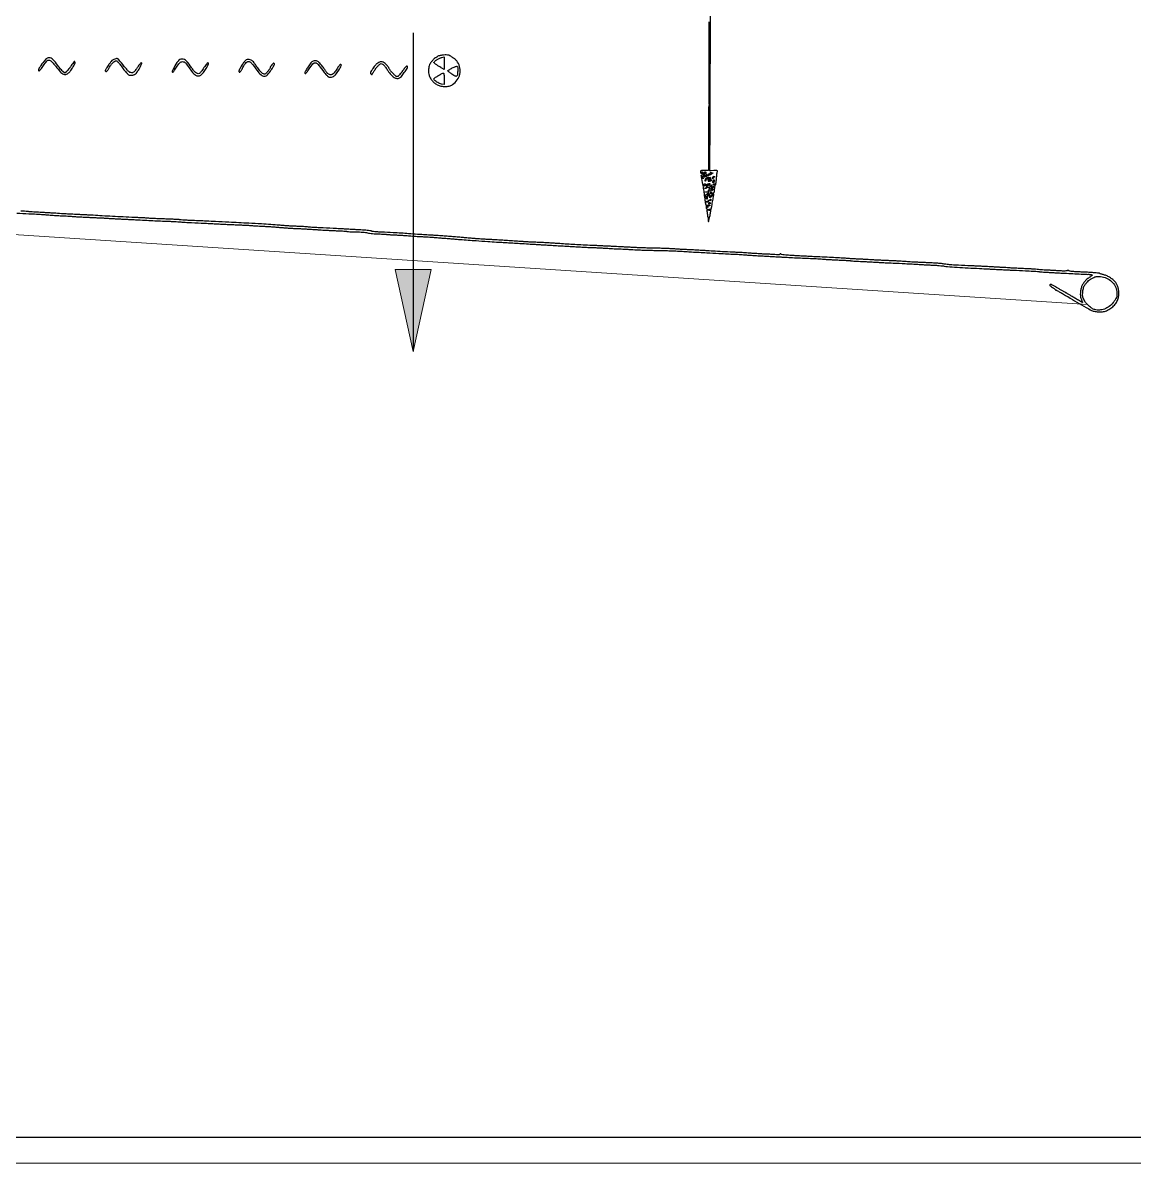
# Model space of a CAD drawing. Header units: millimetres. Extents: x 2712 to 3553, y 1367 to 1961.
# Drawn here: x 2939 to 3155.6, y 1366.5 to 1588.8 of the extents above; entities that cross this region are included whole.
import ezdxf

# ---------------------------------------------------------------- set-up
doc = ezdxf.new("R2010")
doc.units = ezdxf.units.MM

# ---------------------------------------------------------------- blocks, each defined once
blk = doc.blocks.new('Формат А1 (2)')
at = {"lineweight": 30}
blk.add_line((3771.83, -155.31), (2955.83, -155.31), dxfattribs=at)
at = {"lineweight": 20}
blk.add_line((3776.83, -160.31), (2935.83, -160.31), dxfattribs=at)

msp = doc.modelspace()

# ---------------------------------------------------------------- hatches: boundary and pattern name
at = {"lineweight": 15}
h = msp.add_hatch(color=256, dxfattribs=at)
h.set_gradient(color2=(0, 0, 0), tint=1)
h.paths.add_polyline_path([(3018.6, 1540.76), (3015.08, 1540.76), (3015.08, 1524.77)])
h.paths.add_polyline_path([(3015.08, 1524.77), (3015.08, 1540.76), (3011.57, 1540.76)])

# ---------------------------------------------------------------- linework, layer by layer
at = {"lineweight": 30}
msp.add_line((3015.08, 1586.87), (3015.08, 1524.77), dxfattribs=at)
at = {"lineweight": 15}
for p, q in [((2790.53, 1557.15), (3146.51, 1533.9)), ((3015.08, 1524.77), (3011.57, 1540.76)), ((3018.6, 1540.76), (3011.57, 1540.76)), ((3015.08, 1524.77), (3018.6, 1540.76))]:
    msp.add_line(p, q, dxfattribs=at)
for points in [[(3072.84, 1603.79, -0.000001), (3072.83, 1602.74, -0.000002), (3072.82, 1601.52, -0.000002), (3072.8, 1600.11, 0.00321)], [(3029.33, 1595.51, 0.000011), (3029.46, 1605.79, 0.000281)], [(2937.82, 1551.73, -0.000364), (2940.19, 1551.62, -0.001445), (2941.65, 1551.54, -0.002264), (2942.63, 1551.48, -0.006702), (2943.31, 1551.43, 0.005369), (2944.05, 1551.37, 0.001679), (2945.17, 1551.29, 0.001243), (2946.27, 1551.22, 0.01283), (2946.73, 1551.21, -0.013677), (2946.88, 1551.2, -0.000543), (2947.43, 1551.17, -0.000958), (2948.07, 1551.13, -0.000677), (2948.8, 1551.08, 0.002888), (2949.66, 1551.02, 0.001516), (2950.73, 1550.96, 0.001508), (2951.83, 1550.91, 0.002316), (2952.79, 1550.87, -0.001377), (2953.66, 1550.83, -0.001487), (2954.51, 1550.79, -0.001401), (2955.23, 1550.75, -0.007168), (2955.64, 1550.73, 0.005217), (2956.02, 1550.7, 0.001333), (2956.64, 1550.66, 0.001358), (2957.35, 1550.62, 0.001377), (2958.06, 1550.59, -0.000459), (2958.8, 1550.55, -0.000342), (2959.62, 1550.51, -0.000345), (2960.4, 1550.47, -0.000785), (2960.98, 1550.44, 0.00088), (2962.74, 1550.35, 0.001174), (2964.34, 1550.27, 0.001257), (2965.85, 1550.21, 0.001338), (2967.32, 1550.15, -0.002454), (2968.12, 1550.12, -0.002917), (2968.88, 1550.08, -0.00253), (2969.52, 1550.04, -0.018776), (2969.82, 1550.01, 0.01553), (2970.1, 1549.98, 0.002886), (2970.63, 1549.94, 0.003091), (2971.25, 1549.9, 0.002817), (2971.88, 1549.87, -0.000106), (2974.41, 1549.76, -0.000551), (2975.81, 1549.69, -0.000968), (2976.8, 1549.64, -0.001148), (2977.73, 1549.59, 0.00204), (2978.36, 1549.56, 0.000821), (2979.22, 1549.52, 0.000812), (2980.15, 1549.48, 0.001028), (2981, 1549.45, -0.001898), (2981.83, 1549.41, -0.001919), (2982.64, 1549.37, -0.001868), (2983.36, 1549.33, -0.007816), (2983.78, 1549.3, 0.00564), (2984.19, 1549.27, 0.001766), (2984.8, 1549.23, 0.001764), (2985.48, 1549.19, 0.00195), (2986.13, 1549.16, -0.003564), (2986.84, 1549.12, -0.002161), (2987.68, 1549.07, -0.002165), (2988.51, 1549, -0.003813), (2989.2, 1548.94, 0.004178), (2989.89, 1548.89, 0.002373), (2990.72, 1548.83, 0.002368), (2991.55, 1548.77, 0.003906), (2992.26, 1548.74, -0.001408), (2992.95, 1548.71, -0.001031), (2993.71, 1548.67, -0.001041), (2994.42, 1548.63, -0.002308), (2994.97, 1548.6, 0.000039), (2995.5, 1548.56, 0.00002), (2996.17, 1548.52, 0.00002), (2996.86, 1548.48, 0.00003), (2997.46, 1548.44, 0.002558), (2998.1, 1548.4, 0.001338), (2998.88, 1548.36, 0.001331), (2999.69, 1548.32, 0.002039), (3000.39, 1548.29, -0.003839), (3001.01, 1548.27, -0.004806), (3001.59, 1548.23, -0.0039), (3002.07, 1548.19, -0.036962), (3002.28, 1548.16, 0.041633), (3002.48, 1548.13, 0.005054), (3002.93, 1548.1, 0.005972), (3003.46, 1548.08, 0.004889), (3004.03, 1548.08, -0.011612), (3004.63, 1548.06, -0.010219), (3005.25, 1548.02, -0.010323), (3005.81, 1547.95, -0.03025), (3006.2, 1547.88, 0.029261), (3006.58, 1547.8, 0.010128), (3007.14, 1547.74, 0.010022), (3007.75, 1547.69, 0.011478), (3008.35, 1547.67, -0.003557), (3008.89, 1547.66, -0.005383), (3009.37, 1547.65, -0.002249), (3009.77, 1547.63, -0.121094), (3009.84, 1547.61, 0.116376), (3009.92, 1547.58, 0.001054), (3010.51, 1547.54, 0.003535), (3011.2, 1547.5, 0.002268), (3012, 1547.46, -0.0019), (3012.82, 1547.42, -0.002488), (3013.57, 1547.37, -0.001828), (3014.19, 1547.33, -0.023353), (3014.42, 1547.3, 0.022646), (3014.65, 1547.28, 0.002222), (3015.2, 1547.24, 0.002807), (3015.85, 1547.2, 0.002221), (3016.56, 1547.17, -0.001999), (3017.29, 1547.13, -0.002095), (3018.01, 1547.09, -0.002008), (3018.63, 1547.05, -0.009317), (3018.98, 1547.02, 0.004576), (3019.3, 1546.99, 0.001727), (3019.75, 1546.95, 0.00171), (3020.24, 1546.91, 0.002084), (3020.69, 1546.88, -0.00202), (3021.17, 1546.85, -0.001388), (3021.7, 1546.81, -0.001399), (3022.21, 1546.76, -0.00285), (3022.62, 1546.73, 0.001677), (3023, 1546.69, 0.001052), (3023.45, 1546.65, 0.001055), (3023.9, 1546.62, 0.001928), (3024.26, 1546.59, 0.000391), (3027.33, 1546.37, 0.000937), (3029.6, 1546.21, 0.001182), (3031.29, 1546.09, 0.004168), (3032.38, 1546.04, -0.001775), (3033.4, 1545.98, -0.00133), (3034.52, 1545.92, -0.00107), (3035.86, 1545.84, -0.000518), (3037.58, 1545.73, 0.000905), (3038.17, 1545.69, 0.000283), (3039.06, 1545.64, 0.000282), (3040.05, 1545.58, 0.000312), (3041, 1545.52, -0.000159), (3042.05, 1545.46, -0.000089), (3043.32, 1545.38, -0.000089), (3044.61, 1545.31, -0.000145), (3045.71, 1545.24, 0.001533), (3046.77, 1545.18, 0.001061), (3047.98, 1545.12, 0.00107), (3049.14, 1545.06, 0.0022), (3050.05, 1545.02, -0.001668), (3050.87, 1544.99, -0.001429), (3051.73, 1544.95, -0.001439), (3052.5, 1544.91, -0.004125), (3053.05, 1544.88, 0.002799), (3053.56, 1544.84, 0.001243), (3054.24, 1544.8, 0.00123), (3054.96, 1544.77, 0.001662), (3055.61, 1544.74, -0.001007), (3056.29, 1544.71, -0.000591), (3057.11, 1544.67, -0.000591), (3057.92, 1544.62, -0.001006), (3058.6, 1544.59, 0.00474), (3059.37, 1544.55, 0.001601), (3060.48, 1544.51, 0.001592), (3061.7, 1544.48, 0.001827), (3062.88, 1544.45, -0.001952), (3064.04, 1544.43, -0.001838), (3065.22, 1544.4, -0.001826), (3066.27, 1544.36, -0.006371), (3066.94, 1544.32, 0.00066), (3067.51, 1544.29, 0.000423), (3068.18, 1544.24, 0.000425), (3068.83, 1544.2, 0.000794), (3069.36, 1544.17, 0.000214), (3072.33, 1544.01, 0.000459), (3074.63, 1543.88, 0.000576), (3076.39, 1543.79, 0.001595), (3077.63, 1543.73, -0.002099), (3078.28, 1543.7, -0.002086), (3078.92, 1543.66, -0.002043), (3079.49, 1543.63, -0.008146), (3079.84, 1543.6, 0.008323), (3080.23, 1543.56, 0.001112), (3081.04, 1543.51, 0.001286), (3082.02, 1543.45, 0.001081), (3083.04, 1543.39, 0.000001), (3084.13, 1543.33, 0.000001), (3085.25, 1543.27, 0.000001), (3086.27, 1543.21, 0.000002), (3086.96, 1543.17, 0.001083), (3088.28, 1543.1, 0.000772), (3089.76, 1543.03, 0.000731), (3091.34, 1542.96, 0.00068), (3092.95, 1542.89, -0.002255), (3093.62, 1542.86, -0.002283), (3094.29, 1542.82, -0.002221), (3094.88, 1542.78, -0.009325), (3095.23, 1542.75, 0.01094), (3095.6, 1542.72, 0.001794), (3096.33, 1542.68, 0.001973), (3097.19, 1542.63, 0.00174), (3098.08, 1542.59, -0.00239), (3098.93, 1542.56, -0.003725), (3099.67, 1542.51, -0.001124), (3100.31, 1542.47, -0.121551), (3100.39, 1542.44, 0.120308), (3100.47, 1542.42, 0.001713), (3100.97, 1542.38, 0.004636), (3101.56, 1542.35, 0.003026), (3102.24, 1542.32, -0.001475), (3102.99, 1542.29, -0.001201), (3103.79, 1542.25, -0.001213), (3104.53, 1542.22, -0.003174), (3105.06, 1542.18, 0.00257), (3105.94, 1542.13, 0.001217), (3107.07, 1542.07, 0.000827), (3108.64, 1542, 0.00026), (3110.98, 1541.89, -0.001497), (3111.65, 1541.86, -0.00124), (3112.36, 1541.82, -0.001252), (3113.01, 1541.78, -0.003373), (3113.47, 1541.75, 0.004231), (3113.95, 1541.72, 0.001379), (3114.65, 1541.68, 0.001374), (3115.43, 1541.64, 0.001549), (3116.18, 1541.61, -0.005806), (3116.91, 1541.57, -0.006064), (3117.63, 1541.51, -0.005848), (3118.24, 1541.45, -0.026459), (3118.6, 1541.39, 0.036062), (3119.21, 1541.3, 0.002119), (3121.09, 1541.17, 0.003354), (3123.24, 1541.05, 0.003094), (3125.44, 1540.95, -0.002902), (3125.6, 1540.94, -0.000076), (3126.28, 1540.9, -0.000161), (3127.09, 1540.86, -0.00011), (3128.01, 1540.81, 0.000318), (3129.03, 1540.76, 0.000233), (3130.17, 1540.7, 0.000235), (3131.25, 1540.65, 0.000522), (3132.07, 1540.61, -0.00063), (3134.4, 1540.5, -0.002213), (3135.9, 1540.42, -0.000711), (3137.02, 1540.35, -0.118956), (3137.14, 1540.32, 0.113938), (3137.2, 1540.3, 0.001193), (3137.67, 1540.26, 0.003739), (3138.21, 1540.22, 0.002412), (3138.85, 1540.19, -0.000256), (3139.55, 1540.15, -0.000192), (3140.33, 1540.11, -0.000194), (3141.07, 1540.07, -0.000447), (3141.62, 1540.04, 0.001032), (3143.26, 1539.95, 0.001056), (3144.89, 1539.87, 0.000396), (3146.39, 1539.8, 0.021347), (3146.68, 1539.8, -0.027085), (3146.78, 1539.8, -0.010486), (3146.93, 1539.78, -0.010346), (3147.09, 1539.76, -0.012599), (3147.23, 1539.74, -0.068465), (3147.4, 1539.68, -0.447214), (3147.42, 1539.6, -0.093128), (3147.3, 1539.49, -0.004823), (3146.87, 1539.19, 0.033852), (3146.27, 1538.73, 0.048446), (3145.82, 1538.23, 0.052164), (3145.49, 1537.69, 0.049381), (3145.28, 1537.09, 0.026535), (3145.15, 1536.45, 0.039736), (3145.12, 1535.88, 0.044453), (3145.18, 1535.36, 0.049142), (3145.32, 1534.89, -0.002604), (3145.4, 1534.69, -0.003936), (3145.47, 1534.51, -0.001572), (3145.53, 1534.36, -0.091083), (3145.54, 1534.33, -0.574428), (3145.5, 1534.31, -0.001007), (3144.75, 1534.74, -0.005497), (3144.02, 1535.17, -0.008701), (3143.4, 1535.55, 0.005594), (3143.13, 1535.72, 0.005567), (3142.86, 1535.89, 0.005466), (3142.62, 1536.02, 0.021663), (3142.47, 1536.1, -0.021505), (3142.29, 1536.19, -0.002088), (3141.87, 1536.43, -0.002646), (3141.37, 1536.71, -0.00209), (3140.84, 1537.03, 0.005524), (3140.31, 1537.34, 0.007957), (3139.83, 1537.59, 0.004638), (3139.43, 1537.8, 0.11635), (3139.31, 1537.83, 0.201245), (3139.17, 1537.77, 0.353772), (3139.16, 1537.65, 0.093789), (3139.34, 1537.47, 0.025256), (3139.69, 1537.24, -0.014464), (3139.91, 1537.11, -0.020947), (3140.1, 1536.98, -0.017347), (3140.24, 1536.87, -0.21517), (3140.26, 1536.8, 0.132251), (3140.28, 1536.76, 0.100572), (3140.31, 1536.72, 0.087893), (3140.36, 1536.7, 0.07344), (3140.42, 1536.69, -0.124642), (3140.53, 1536.66, -0.001682), (3141.14, 1536.33, -0.004658), (3141.85, 1535.93, -0.003031), (3142.66, 1535.45, 0.000832), (3146.27, 1533.33, 0.020228), (3147.3, 1532.78, 0.067929), (3147.99, 1532.56, 0.045476), (3148.81, 1532.49, 0.01402), (3149.43, 1532.51, 0.045107), (3149.83, 1532.57, 0.049969), (3150.2, 1532.7, 0.020243), (3150.67, 1532.94, 0.048415), (3151.43, 1533.49, 0.058783), (3152.03, 1534.14, 0.062825), (3152.42, 1534.87, 0.069661), (3152.61, 1535.65, 0.037609), (3152.62, 1536.38, 0.04314), (3152.52, 1537.07, 0.046114), (3152.31, 1537.69, 0.05827), (3152.01, 1538.21, 0.053988), (3151.57, 1538.67, 0.033549), (3150.98, 1539.12, 0.033389), (3150.32, 1539.48, 0.0502), (3149.7, 1539.7, -0.009317), (3149.43, 1539.77, -0.011209), (3149.18, 1539.85, -0.009964), (3148.98, 1539.92, -0.070916), (3148.89, 1539.97, 0.134318), (3148.77, 1540.02, 0.003334), (3148.2, 1540.08, 0.006959), (3147.52, 1540.13, 0.004656), (3146.75, 1540.18, 0.000022), (3145.92, 1540.22, 0.000021), (3145.07, 1540.26, 0.000021), (3144.32, 1540.3, 0.000074), (3143.84, 1540.33, -0.01666), (3143.49, 1540.36, -0.022873), (3143.17, 1540.41, -0.020647), (3142.92, 1540.47, -0.183679), (3142.83, 1540.54, 0.050838), (3142.77, 1540.61, 0.188669), (3142.72, 1540.63, 0.210608), (3142.68, 1540.62, 0.063852), (3142.63, 1540.55, -0.212934), (3142.53, 1540.49, -0.025337), (3142.27, 1540.46, -0.023241), (3141.91, 1540.44, -0.010369), (3141.43, 1540.46, 0.00087), (3140.9, 1540.49, 0.000364), (3140.18, 1540.53, 0.00036), (3139.4, 1540.57, 0.000467), (3138.7, 1540.61, -0.002529), (3138.05, 1540.64, -0.003496), (3137.48, 1540.68, -0.002207), (3136.99, 1540.72, -0.042821), (3136.84, 1540.74, 0.046286), (3136.69, 1540.77, 0.00152), (3136.06, 1540.81, 0.002894), (3135.33, 1540.85, 0.002007), (3134.49, 1540.89, -0.000872), (3133.62, 1540.93, -0.000942), (3132.77, 1540.97, -0.000887), (3132.05, 1541.01, -0.004548), (3131.64, 1541.03, 0.002692), (3131.25, 1541.06, 0.000655), (3130.62, 1541.1, 0.000672), (3129.88, 1541.14, 0.000669), (3129.15, 1541.18, -0.000281), (3128.41, 1541.22, -0.00027), (3127.66, 1541.26, -0.000267), (3127, 1541.3, -0.000985), (3126.58, 1541.32, 0.002552), (3126.15, 1541.35, 0.000608), (3125.44, 1541.38, 0.000625), (3124.62, 1541.42, 0.000618), (3123.8, 1541.46, -0.00101), (3121.38, 1541.56, -0.005312), (3120.05, 1541.64, -0.009452), (3119.19, 1541.71, -0.026499), (3118.6, 1541.81, 0.027463), (3118.23, 1541.87, 0.004816), (3117.52, 1541.93, 0.00521), (3116.69, 1541.99, 0.004658), (3115.82, 1542.04, 0.00001), (3114.93, 1542.08, 0.000009), (3114.02, 1542.12, 0.000009), (3113.22, 1542.15, 0.000032), (3112.7, 1542.17, -0.003349), (3112.25, 1542.2, -0.001918), (3111.71, 1542.23, -0.001916), (3111.17, 1542.27, -0.003187), (3110.71, 1542.3, 0.005803), (3110.18, 1542.34, 0.001844), (3109.41, 1542.39, 0.00184), (3108.54, 1542.43, 0.002049), (3107.7, 1542.47, -0.001254), (3106.87, 1542.5, -0.001222), (3106.04, 1542.54, -0.001204), (3105.31, 1542.57, -0.004564), (3104.85, 1542.6, 0.00314), (3104.41, 1542.63, 0.001026), (3103.76, 1542.67, 0.001023), (3103.05, 1542.71, 0.001154), (3102.35, 1542.74, -0.001802), (3101.67, 1542.77, -0.001667), (3100.97, 1542.81, -0.001662), (3100.34, 1542.85, -0.005571), (3099.93, 1542.88, 0.007329), (3099.17, 1542.94, 0.001545), (3097.83, 1543.02, 0.001525), (3096.2, 1543.1, 0.001093), (3094.37, 1543.18, -0.001142), (3093.83, 1543.21, -0.000701), (3093.18, 1543.24, -0.000703), (3092.55, 1543.27, -0.001254), (3092.02, 1543.3, 0.000923), (3091.45, 1543.33, 0.000331), (3090.63, 1543.37, 0.000328), (3089.73, 1543.42, 0.000388), (3088.89, 1543.47, -0.006109), (3088.06, 1543.52, -0.012164), (3087.41, 1543.58, -0.008041), (3086.9, 1543.65, -0.209789), (3086.79, 1543.73, 0.059376), (3086.73, 1543.79, 0.204872), (3086.68, 1543.81, 0.186682), (3086.62, 1543.79, 0.048708), (3086.57, 1543.71, -0.129228), (3086.5, 1543.65, -0.059224), (3086.38, 1543.61, -0.052966), (3086.24, 1543.59, -0.049568), (3086.1, 1543.6, 0.023482), (3085.88, 1543.62, 0.00209), (3085.31, 1543.66, 0.002724), (3084.62, 1543.7, 0.002121), (3083.88, 1543.73, -0.002416), (3083.05, 1543.77, -0.001571), (3082.09, 1543.83, -0.00158), (3081.15, 1543.89, -0.003007), (3080.39, 1543.94, 0.000867), (3079.75, 1543.99, 0.001199), (3079.18, 1544.03, 0.000743), (3078.7, 1544.06, 0.01499), (3078.56, 1544.07, -0.010661), (3077.83, 1544.09, -0.000827), (3075.89, 1544.18, -0.00125), (3073.91, 1544.29, -0.002921), (3072.43, 1544.39, 0.001982), (3071.55, 1544.44, 0.001164), (3070.5, 1544.5, 0.001164), (3069.46, 1544.56, 0.001986), (3068.58, 1544.6, -0.001787), (3067.79, 1544.64, -0.001779), (3066.99, 1544.68, -0.001741), (3066.3, 1544.72, -0.006986), (3065.87, 1544.76, 0.011969), (3065.41, 1544.79, 0.001953), (3064.52, 1544.83, 0.002151), (3063.47, 1544.86, 0.001894), (3062.38, 1544.89, -0.001552), (3061.24, 1544.91, -0.001369), (3060.05, 1544.95, -0.001375), (3058.98, 1544.99, -0.004169), (3058.25, 1545.02, 0.000571), (3057.6, 1545.06, 0.000335), (3056.82, 1545.1, 0.000335), (3056.05, 1545.13, 0.000571), (3055.4, 1545.17, -0.000232), (3054.74, 1545.2, -0.000126), (3053.93, 1545.24, -0.000126), (3053.11, 1545.28, -0.0002), (3052.4, 1545.31, 0.00034), (3051.71, 1545.35, 0.000222), (3050.9, 1545.39, 0.000224), (3050.11, 1545.42, 0.000428), (3049.48, 1545.45, -0.001301), (3047.78, 1545.53, -0.001671), (3046.21, 1545.62, -0.001775), (3044.73, 1545.71, -0.001899), (3043.28, 1545.81, 0.002844), (3042.42, 1545.86, 0.001452), (3041.33, 1545.93, 0.001443), (3040.2, 1545.99, 0.002167), (3039.22, 1546.03, -0.001269), (3038.34, 1546.07, -0.001555), (3037.51, 1546.11, -0.001293), (3036.82, 1546.14, -0.011168), (3036.51, 1546.17, 0.006826), (3036.23, 1546.19, 0.001258), (3035.7, 1546.23, 0.001351), (3035.08, 1546.27, 0.00123), (3034.45, 1546.31, -0.000515), (3033.79, 1546.35, -0.000489), (3033.13, 1546.39, -0.000485), (3032.54, 1546.43, -0.001722), (3032.17, 1546.46, 0.002945), (3031.78, 1546.48, 0.000716), (3031.14, 1546.52, 0.000734), (3030.41, 1546.56, 0.000731), (3029.67, 1546.6, -0.001294), (3028.95, 1546.64, -0.001488), (3028.27, 1546.68, -0.001336), (3027.68, 1546.71, -0.008615), (3027.39, 1546.74, 0.002819), (3027.14, 1546.76, 0.00103), (3026.79, 1546.79, 0.001021), (3026.4, 1546.83, 0.001221), (3026.04, 1546.86, -0.001054), (3025.55, 1546.9, -0.000198), (3024.66, 1546.97, -0.000212), (3023.62, 1547.06, -0.000194), (3022.55, 1547.15, 0.001666), (3021.43, 1547.24, 0.001414), (3020.25, 1547.32, 0.001425), (3019.17, 1547.4, 0.004014), (3018.41, 1547.44, -0.001436), (3017.77, 1547.48, -0.001109), (3017.06, 1547.52, -0.001121), (3016.41, 1547.56, -0.002691), (3015.92, 1547.59, 0.001357), (3014.17, 1547.72, 0.002469), (3012.74, 1547.82, 0.002138), (3011.17, 1547.9, 0.000766), (3008.94, 1548.02, -0.005563), (3008.22, 1548.06, -0.008205), (3007.59, 1548.11, -0.004378), (3007.07, 1548.17, -0.138765), (3006.95, 1548.22, 0.133981), (3006.83, 1548.27, 0.005641), (3006.38, 1548.33, 0.009377), (3005.84, 1548.38, 0.006497), (3005.23, 1548.43, -0.00062), (3004.55, 1548.46, -0.000454), (3003.79, 1548.51, -0.000459), (3003.07, 1548.55, -0.001018), (3002.52, 1548.58, 0.001833), (3001.69, 1548.63, 0.001433), (3000.79, 1548.68, 0.000758), (2999.46, 1548.75, 0.000125), (2996.89, 1548.87, -0.002191), (2996.27, 1548.9, -0.00203), (2995.63, 1548.94, -0.002024), (2995.06, 1548.98, -0.006808), (2994.69, 1549.01, 0.008148), (2994.3, 1549.05, 0.002087), (2993.68, 1549.09, 0.002125), (2992.97, 1549.12, 0.002156), (2992.26, 1549.16, -0.003404), (2991.49, 1549.19, -0.002127), (2990.59, 1549.25, -0.002134), (2989.71, 1549.31, -0.003882), (2988.99, 1549.37, 0.004186), (2987.33, 1549.5, 0.003052), (2985.49, 1549.62, 0.002005), (2983.02, 1549.75, 0.000561), (2979.15, 1549.95, 0.000095), (2976.56, 1550.07, 0.000295), (2974.81, 1550.16, 0.000377), (2973.3, 1550.23, 0.000261), (2971.6, 1550.3, -0.002337), (2970.83, 1550.34, -0.003645), (2970.17, 1550.38, -0.001085), (2969.6, 1550.42, -0.120758), (2969.52, 1550.45, 0.125821), (2969.45, 1550.47, 0.000703), (2968.71, 1550.51, 0.00296), (2967.87, 1550.54, 0.00187), (2966.88, 1550.58, -0.001558), (2965.85, 1550.61, -0.001733), (2964.85, 1550.65, -0.0016), (2964, 1550.69, -0.009089), (2963.55, 1550.73, 0.006419), (2963.12, 1550.76, 0.001532), (2962.41, 1550.8, 0.001575), (2961.59, 1550.84, 0.001557), (2960.77, 1550.88, -0.001194), (2958.58, 1550.98, -0.001277), (2956.45, 1551.08, -0.001353), (2954.46, 1551.19, -0.002006), (2952.72, 1551.3, 0.00252), (2952.19, 1551.33, 0.000987), (2951.46, 1551.37, 0.000977), (2950.67, 1551.41, 0.001217), (2949.94, 1551.44, -0.001387), (2948.76, 1551.5, -0.001929), (2947.7, 1551.55, -0.001685), (2946.54, 1551.62, -0.000761), (2945.02, 1551.72, 0.001683), (2944.5, 1551.75, 0.000716), (2943.8, 1551.79, 0.000708), (2943.06, 1551.83, 0.000929), (2942.38, 1551.87, -0.002202), (2941.74, 1551.9, -0.002297), (2941.11, 1551.94, -0.002206), (2940.56, 1551.98, -0.010102), (2940.25, 1552.01, 0.012424), (2939.92, 1552.04, 0.002202), (2939.3, 1552.08, 0.002382), (2938.57, 1552.12, 0.002143)], [(2982.82, 1596.15, -0.000029), (2988.53, 1596.06, -0.185744)], [(3072.72, 1589.03, -0.000203), (3072.72, 1586.04, -0.000159), (3072.71, 1582.8, -0.000161), (3072.7, 1579.79, -0.000398), (3072.69, 1577.58, 0.002177), (3072.69, 1575.84, 0.003435), (3072.7, 1574.35, 0.000889), (3072.73, 1573.05, 0.133983), (3072.77, 1572.91, -0.057035), (3072.8, 1572.85, -0.122855), (3072.8, 1572.79, -0.190522), (3072.78, 1572.76, -0.165086), (3072.74, 1572.74, 0.408235), (3072.68, 1572.69, 0.000569), (3072.65, 1571, 0.003509), (3072.63, 1568.99, 0.001678), (3072.62, 1566.4), (3072.64, 1560.06), (3071.92, 1560.06, 0.011639), (3071.38, 1560.05, 0.112087), (3071.16, 1559.99, 0.259136), (3071.08, 1559.86, 0.079996), (3071.11, 1559.63, 0.091025), (3071.16, 1559.5, 0.111741), (3071.26, 1559.41, 0.088048), (3071.4, 1559.36, 0.038898), (3071.6, 1559.35, 0.023616), (3071.81, 1559.36, 0.115865), (3071.92, 1559.39, 0.231071), (3071.96, 1559.46, 0.118808), (3071.95, 1559.56, -0.055937), (3071.93, 1559.64, -0.100118), (3071.93, 1559.71, -0.147206), (3071.96, 1559.76, -0.184534), (3072, 1559.78, -0.189544), (3072.06, 1559.76, -0.088707), (3072.1, 1559.7, -0.068523), (3072.13, 1559.61, -0.048523), (3072.14, 1559.5, 0.023853), (3072.15, 1559.38, 0.014222), (3072.17, 1559.23, 0.014222), (3072.19, 1559.09, 0.023817), (3072.22, 1558.97, -0.001881), (3072.28, 1558.8, -0.458615), (3072.27, 1558.78, -0.293301), (3072.25, 1558.79, -0.001472), (3072.15, 1558.96, 0.064712), (3072.07, 1559.05, 0.050921), (3071.96, 1559.13, 0.052258), (3071.84, 1559.19, 0.082321), (3071.73, 1559.21, 0.084778), (3071.6, 1559.18, 0.192044), (3071.53, 1559.12, 0.126214), (3071.51, 1559.01, 0.029172), (3071.53, 1558.81), (3071.58, 1558.42), (3071.37, 1558.85, 0.024355), (3071.24, 1559.09, 0.783841), (3071.2, 1559.07, 0.023511), (3071.23, 1558.82, 0.000349), (3071.49, 1557.35, -0.002253), (3071.58, 1556.84, -0.001881), (3071.67, 1556.29, -0.001898), (3071.74, 1555.79, -0.005179), (3071.79, 1555.43, 0.000768), (3071.83, 1555.12, 0.000576), (3071.88, 1554.78, 0.000582), (3071.92, 1554.46, 0.001334), (3071.96, 1554.22, -0.00293), (3071.99, 1554.01, -0.003098), (3072.01, 1553.81, -0.002958), (3072.03, 1553.64, -0.014085), (3072.04, 1553.54, 0.048966), (3072.05, 1553.47, 0.066779), (3072.07, 1553.42, 0.084513), (3072.1, 1553.38, 0.182252), (3072.14, 1553.36, -0.331937), (3072.17, 1553.34, -0.036391), (3072.19, 1553.24, -0.033085), (3072.2, 1553.1, -0.020041), (3072.2, 1552.94, 0.030851), (3072.2, 1552.75, 0.081218), (3072.23, 1552.61, 0.132873), (3072.29, 1552.54, 0.16754), (3072.37, 1552.51, -0.074015), (3072.45, 1552.5, -0.088217), (3072.51, 1552.46, -0.100621), (3072.55, 1552.41, -0.131293), (3072.57, 1552.36, -0.133224), (3072.56, 1552.31, -0.190361), (3072.52, 1552.28, -0.14289), (3072.47, 1552.28, -0.068717), (3072.4, 1552.31, 0.119244), (3072.34, 1552.33, 0.352256), (3072.3, 1552.3, 0.12037), (3072.3, 1552.22, 0.019295), (3072.33, 1552.07, -0.022084), (3072.37, 1551.91, -0.011928), (3072.4, 1551.71, -0.01186), (3072.42, 1551.5, -0.01828), (3072.43, 1551.32, 0.026891), (3072.43, 1551.17, 0.055416), (3072.46, 1551.06, 0.102249), (3072.5, 1551, 0.360207), (3072.54, 1550.99, -0.464511), (3072.58, 1550.98, -0.066705), (3072.6, 1550.89, -0.038793), (3072.61, 1550.73, -0.018668), (3072.59, 1550.54, 0.0147), (3072.58, 1550.34, 0.032684), (3072.58, 1550.19, 0.06333), (3072.6, 1550.11, 0.545005), (3072.63, 1550.1, 0.143214), (3072.73, 1550.27, 0.00878), (3072.86, 1550.84, 0.007648), (3073.04, 1551.75, 0.001396), (3073.34, 1553.43, -0.000426), (3073.43, 1553.95, -0.000475), (3073.52, 1554.45, -0.000438), (3073.6, 1554.88, -0.002505), (3073.64, 1555.11, 0.02807), (3073.66, 1555.29, 0.099556), (3073.65, 1555.41, 0.176585), (3073.6, 1555.48, 0.138869), (3073.51, 1555.5, -0.03248), (3073.42, 1555.51, -0.017127), (3073.3, 1555.53, -0.016971), (3073.18, 1555.55, -0.025044), (3073.08, 1555.59, 0.076984), (3072.98, 1555.61, 0.207384), (3072.91, 1555.58, 0.16083), (3072.87, 1555.51, 0.043546), (3072.85, 1555.37, 0.065399), (3072.87, 1555.26, 0.089602), (3072.92, 1555.16, 0.106556), (3072.98, 1555.1, 0.132643), (3073.07, 1555.07, 0.076226), (3073.15, 1555.09, 0.089419), (3073.22, 1555.12, 0.100747), (3073.27, 1555.18, 0.127718), (3073.28, 1555.24, -0.059575), (3073.29, 1555.3, -0.178606), (3073.31, 1555.33, -0.250575), (3073.34, 1555.33, -0.107695), (3073.38, 1555.31, -0.266674), (3073.39, 1555.25, -0.062375), (3073.36, 1555.16, -0.048159), (3073.28, 1555.04, -0.030526), (3073.16, 1554.92, -0.010891), (3072.99, 1554.77, -0.128522), (3072.91, 1554.73, -0.390751), (3072.87, 1554.76, -0.069095), (3072.85, 1554.86, 0.046082), (3072.85, 1554.94, 0.100306), (3072.82, 1555, 0.178235), (3072.79, 1555.03, 0.211731), (3072.75, 1555.02, -0.499442), (3072.71, 1555.04, -0.028812), (3072.67, 1555.2, -0.025535), (3072.65, 1555.42, -0.01352), (3072.64, 1555.7, -0.007454), (3072.65, 1556.1, -0.073677), (3072.68, 1556.27, -0.367348), (3072.74, 1556.31, -0.157297), (3072.83, 1556.26, -0.068383), (3072.89, 1556.18, -0.07043), (3072.93, 1556.08, -0.077427), (3072.94, 1555.98, -0.11943), (3072.91, 1555.9, 0.059583), (3072.88, 1555.84, 0.365769), (3072.89, 1555.8, 0.190372), (3072.94, 1555.8, 0.024413), (3073.05, 1555.83, -0.030019), (3073.15, 1555.86, -0.134966), (3073.21, 1555.86, -0.342795), (3073.22, 1555.83, -0.128996), (3073.21, 1555.78, 0.237305), (3073.21, 1555.73, 0.167939), (3073.25, 1555.68, 0.09041), (3073.33, 1555.65, 0.041658), (3073.45, 1555.64, 0.079123), (3073.63, 1555.67, 0.18861), (3073.73, 1555.76, 0.097919), (3073.79, 1555.93, 0.013505), (3073.82, 1556.31, -0.011702), (3073.85, 1556.58, -0.014045), (3073.88, 1556.83, -0.012775), (3073.92, 1557.03, -0.085367), (3073.96, 1557.13, 0.063619), (3074.04, 1557.3, 0.034843), (3074.1, 1557.53, 0.017966), (3074.14, 1557.88, 0.003071), (3074.2, 1558.56, -0.006649), (3074.24, 1558.91, -0.006866), (3074.28, 1559.26, -0.006664), (3074.32, 1559.56, -0.029032), (3074.36, 1559.73, 0.072943), (3074.39, 1559.91, 0.295634), (3074.33, 1560, 0.102674), (3074.16, 1560.03, 0.006974), (3073.69, 1560.02), (3072.93, 1560), (3072.95, 1569.9, -0.000493), (3072.97, 1574.72, -0.000207), (3073, 1581.2, -0.000205), (3073.04, 1588.13, -0.000267), (3073.08, 1594.48, 0.000119)]]:
    msp.add_lwpolyline(points, format="xyb")
for points in [[(2942.2, 1579.48, 0.132447), (2942.29, 1579.54, 0.008425), (2942.51, 1579.79, 0.011891), (2942.76, 1580.11, 0.008539), (2943.02, 1580.48, -0.002712), (2943.59, 1581.28, -0.059426), (2943.78, 1581.49, -0.179855), (2943.95, 1581.56, -0.062509), (2944.22, 1581.52, -0.111785), (2944.42, 1581.42, -0.023784), (2944.72, 1581.16, -0.021338), (2945.06, 1580.78, -0.012123), (2945.44, 1580.3, 0.018851), (2946.29, 1579.27, 0.093837), (2946.89, 1578.81, 0.186585), (2947.39, 1578.76, 0.124124), (2947.91, 1579.05, 0.048832), (2948.34, 1579.55, 0.022552), (2948.8, 1580.27, 0.013753), (2949.19, 1580.99, 0.324326), (2949.15, 1581.21, 0.03531), (2949.1, 1581.26, 0.059623), (2949.04, 1581.29, 0.087028), (2949, 1581.3, 0.267463), (2948.97, 1581.29, -0.003114), (2948.44, 1580.49, -0.008792), (2948.06, 1579.95, -0.012177), (2947.77, 1579.57, -0.034037), (2947.54, 1579.32), (2947.2, 1579.01), (2946.82, 1579.31, -0.039332), (2946.64, 1579.48, -0.010501), (2946.36, 1579.79, -0.010578), (2946.07, 1580.15, -0.010734), (2945.79, 1580.52, 0.033476), (2944.83, 1581.7, 0.207784), (2944.12, 1582, 0.211593), (2943.43, 1581.69, 0.03476), (2942.51, 1580.51, 0.017256), (2942.2, 1580.03, 0.0585), (2942.05, 1579.68, 0.208259), (2942.07, 1579.52, 0.35484)], [(2955.09, 1579.39, 0.181629), (2955.23, 1579.33, 0.203217), (2955.37, 1579.38, 0.069847), (2955.54, 1579.58, 0.009991), (2955.82, 1580.05, -0.024991), (2956.2, 1580.65, -0.044961), (2956.58, 1581.09, -0.058374), (2956.93, 1581.36, -0.184937), (2957.22, 1581.42, -0.134618), (2957.35, 1581.35, -0.020682), (2957.56, 1581.15, -0.021839), (2957.79, 1580.89, -0.017406), (2958.01, 1580.58, 0.009097), (2958.26, 1580.24, 0.005866), (2958.56, 1579.85, 0.005896), (2958.86, 1579.47, 0.01105), (2959.12, 1579.17, 0.013407), (2959.48, 1578.8, 0.087589), (2959.69, 1578.65, 0.113349), (2959.92, 1578.6, 0.029089), (2960.29, 1578.63, 0.031524), (2960.55, 1578.68, 0.037262), (2960.78, 1578.76, 0.041429), (2960.97, 1578.86, 0.098739), (2961.08, 1578.97, -0.004271), (2961.16, 1579.08, -0.003559), (2961.24, 1579.19, -0.003593), (2961.32, 1579.3, -0.009754), (2961.37, 1579.37, 0.042568), (2961.66, 1579.79, 0.02247), (2961.94, 1580.34, 0.013889), (2962.17, 1580.89, 0.297772), (2962.14, 1581.05, 0.394119), (2962.05, 1581.05, 0.030526), (2961.86, 1580.86, 0.026249), (2961.61, 1580.56, 0.011174), (2961.32, 1580.13, -0.008515), (2960.92, 1579.55, -0.049215), (2960.67, 1579.27, -0.095933), (2960.46, 1579.13, -0.093955), (2960.21, 1579.09, -0.129274), (2959.88, 1579.17, -0.067555), (2959.55, 1579.42, -0.024648), (2959.06, 1579.97, -0.002288), (2957.91, 1581.38, 0.013976), (2957.62, 1581.72, 0.119536), (2957.45, 1581.83, 0.141723), (2957.27, 1581.85, 0.022334), (2956.91, 1581.76, 0.05079), (2956.6, 1581.63, 0.062909), (2956.34, 1581.45, 0.045864), (2956.09, 1581.16, 0.014489), (2955.76, 1580.69, 0.001977), (2955.27, 1579.95, 0.025671), (2955.11, 1579.66, 0.086017), (2955.06, 1579.5, 0.232657)], [(2968.22, 1579.16, 0.233475), (2968.28, 1579.19, 0.006042), (2968.47, 1579.45, 0.011574), (2968.7, 1579.77, 0.007498), (2968.94, 1580.15, -0.041205), (2969.59, 1581.03, -0.22533), (2970.12, 1581.26, -0.206413), (2970.67, 1581.01, -0.034596), (2971.39, 1580.07, 0.028041), (2972.07, 1579.15, 0.078418), (2972.68, 1578.62, 0.135199), (2973.21, 1578.46, 0.179933), (2973.68, 1578.62, 0.058475), (2974.2, 1579.16, 0.027108), (2974.73, 1579.95, 0.019041), (2975.17, 1580.75, 0.322824), (2975.13, 1581.03, 0.401772), (2975.04, 1581.03, 0.026457), (2974.84, 1580.83, 0.024726), (2974.59, 1580.52, 0.011196), (2974.3, 1580.09, -0.012243), (2974.01, 1579.67, -0.016102), (2973.72, 1579.3, -0.013581), (2973.47, 1579.02, -0.129492), (2973.34, 1578.93, -0.169238), (2973.02, 1578.94, -0.078619), (2972.67, 1579.14, -0.055279), (2972.27, 1579.54, -0.026454), (2971.86, 1580.12, 0.045271), (2970.88, 1581.38, 0.206291), (2970.04, 1581.74, 0.226718), (2969.26, 1581.38, 0.054295), (2968.46, 1580.14, 0.010598), (2968.23, 1579.67, 0.04709), (2968.13, 1579.38, 0.126409), (2968.13, 1579.22, 0.338686)], [(2981.25, 1579.19, 0.13307), (2981.34, 1579.25, 0.023086), (2981.46, 1579.4, 0.023673), (2981.59, 1579.6, 0.019248), (2981.72, 1579.82, -0.020152), (2982.07, 1580.46, -0.041391), (2982.4, 1580.92, -0.055451), (2982.71, 1581.2, -0.16152), (2982.98, 1581.3, -0.13705), (2983.24, 1581.22, -0.065469), (2983.51, 1581.01, -0.02814), (2983.88, 1580.57, -0.003721), (2984.62, 1579.58, 0.041211), (2985.43, 1578.66, 0.200978), (2986.06, 1578.42, 0.202265), (2986.67, 1578.7, 0.041773), (2987.42, 1579.65, 0.004733), (2987.85, 1580.32, 0.046122), (2988.01, 1580.63, 0.149953), (2988.02, 1580.8, 0.202632), (2987.93, 1580.93, 0.344426), (2987.8, 1580.92, 0.019923), (2987.52, 1580.62, 0.024103), (2987.27, 1580.3, 0.156636), (2987.2, 1580.1, -0.155486), (2987.13, 1579.88, -0.015356), (2986.79, 1579.42, -0.017128), (2986.41, 1578.99, -0.117402), (2986.18, 1578.84, -0.216633), (2985.89, 1578.86, -0.066071), (2985.53, 1579.12, -0.040392), (2985.08, 1579.63, -0.012981), (2984.49, 1580.44, 0.010796), (2984.06, 1581.05, 0.051125), (2983.77, 1581.37, 0.079876), (2983.49, 1581.55, 0.052677), (2983.12, 1581.66, 0.113555), (2982.74, 1581.65, 0.110255), (2982.39, 1581.47, 0.066718), (2982.03, 1581.08, 0.018436), (2981.58, 1580.38, 0.013413), (2981.25, 1579.8, 0.053794), (2981.11, 1579.42, 0.196459), (2981.13, 1579.24, 0.358727)], [(2994.04, 1578.95, 0.349814), (2994.13, 1578.96, 0.016745), (2994.33, 1579.18, 0.021298), (2994.57, 1579.48, 0.013), (2994.83, 1579.86, -0.025004), (2995.55, 1580.85, -0.260332), (2996, 1581.04, -0.191567), (2996.48, 1580.77, -0.013537), (2997.45, 1579.54, 0.01593), (2998.08, 1578.74, 0.073147), (2998.52, 1578.35, 0.130489), (2998.91, 1578.22, 0.105858), (2999.36, 1578.29, 0.127826), (2999.93, 1578.7, 0.033378), (3000.6, 1579.61, 0.037671), (3001.06, 1580.48, 0.541653), (3000.9, 1580.73, 0.223343), (3000.83, 1580.69, 0.007716), (3000.64, 1580.45, 0.013105), (3000.42, 1580.15, 0.008627), (3000.18, 1579.79, -0.021737), (2999.67, 1579.08, -0.093004), (2999.29, 1578.74, -0.171221), (2998.93, 1578.67, -0.124926), (2998.56, 1578.82, -0.039776), (2998.4, 1578.96, -0.019361), (2998.22, 1579.16, -0.019069), (2998.04, 1579.38, -0.02609), (2997.91, 1579.59, 0.021884), (2997.76, 1579.84, 0.00903), (2997.53, 1580.15, 0.008914), (2997.28, 1580.48, 0.011335), (2997.03, 1580.77, 0.016345), (2996.71, 1581.11, 0.054271), (2996.47, 1581.31, 0.077521), (2996.24, 1581.4, 0.064413), (2995.98, 1581.44, 0.085142), (2995.61, 1581.37, 0.100316), (2995.3, 1581.19, 0.05549), (2994.97, 1580.81, 0.010603), (2994.47, 1580.05, 0.002747), (2994.06, 1579.4, 0.048061), (2993.95, 1579.18, 0.197447), (2993.95, 1579.05, 0.151482)], [(3006.88, 1578.8, 0.074808), (3007, 1578.75, 0.258422), (3007.07, 1578.77, 0.080797), (3007.15, 1578.87, 0.004215), (3007.34, 1579.23, -0.04169), (3007.66, 1579.75, -0.026003), (3008.12, 1580.3, -0.020727), (3008.59, 1580.77, -0.187775), (3008.85, 1580.87, -0.151347), (3009.09, 1580.79, -0.052031), (3009.37, 1580.56, -0.034272), (3009.71, 1580.15, -0.011462), (3010.14, 1579.51, 0.032248), (3010.76, 1578.69, 0.075148), (3011.35, 1578.18, 0.111766), (3011.9, 1577.99, 0.14978), (3012.42, 1578.08, 0.102796), (3012.77, 1578.37, 0.014626), (3013.35, 1579.13, 0.012638), (3013.89, 1579.91, 0.144686), (3014, 1580.27, 0.330529), (3013.91, 1580.38, 0.253742), (3013.76, 1580.35, 0.050869), (3013.47, 1580.05, 0.009642), (3013, 1579.44, -0.009424), (3012.71, 1579.04, -0.012535), (3012.42, 1578.7, -0.009857), (3012.18, 1578.43, -0.112544), (3012.06, 1578.35, -0.257887), (3011.78, 1578.39, -0.027731), (3011.28, 1578.81, -0.033043), (3010.78, 1579.34, -0.051116), (3010.43, 1579.87, 0.044014), (3010.16, 1580.3, 0.035893), (3009.79, 1580.72, 0.037206), (3009.4, 1581.04, 0.08246), (3009.05, 1581.22, 0.15047), (3008.62, 1581.21, 0.088551), (3008.16, 1580.97, 0.058764), (3007.65, 1580.48, 0.023616), (3007.08, 1579.69, 0.01433), (3006.84, 1579.31, 0.077299), (3006.75, 1579.08, 0.168389), (3006.77, 1578.92, 0.142975)], [(3018.13, 1578.83, 0.068321), (3018.33, 1578.24, 0.050835), (3018.7, 1577.65, 0.049624), (3019.19, 1577.14, 0.056704), (3019.75, 1576.76, 0.064026), (3020.5, 1576.49, 0.056586), (3021.33, 1576.39, 0.05914), (3022.12, 1576.49, 0.089766), (3022.75, 1576.77, 0.087975), (3023.68, 1577.68, 0.101087), (3024.19, 1578.81, 0.103891), (3024.2, 1580.02, 0.097936), (3023.73, 1581.17, 0.061249), (3023.37, 1581.6, 0.032372), (3022.82, 1582.03, 0.032265), (3022.24, 1582.39, 0.079936), (3021.77, 1582.55, 0.05966), (3021.3, 1582.57, 0.023119), (3020.66, 1582.49, 0.019543), (3020.04, 1582.36, 0.135928), (3019.78, 1582.21, -0.028897), (3019.69, 1582.13, -0.03043), (3019.6, 1582.07, -0.031947), (3019.51, 1582.02, -0.105493), (3019.45, 1582.01, 0.201557), (3019.25, 1581.93, 0.013754), (3018.85, 1581.49, 0.01956), (3018.47, 1581.02, 0.071753), (3018.29, 1580.69, 0.037123), (3018.16, 1580.25, 0.029909), (3018.09, 1579.76, 0.030096), (3018.08, 1579.27, 0.039409)], [(3019.66, 1581.62, -0.023592), (3019.9, 1581.76, -0.017688), (3020.17, 1581.9, -0.017978), (3020.44, 1582.01, -0.038605), (3020.66, 1582.08), (3021.12, 1582.17), (3021.12, 1580.94), (3021.12, 1579.7), (3020.66, 1580, 0.00464), (3020.44, 1580.14, 0.002499), (3020.17, 1580.31, 0.002488), (3019.9, 1580.47, 0.003908), (3019.66, 1580.61, -0.021953), (3019.46, 1580.74, -0.029261), (3019.28, 1580.88, -0.029472), (3019.16, 1581, -0.183183), (3019.13, 1581.09, -0.173211), (3019.16, 1581.17, -0.025791), (3019.28, 1581.31, -0.026474), (3019.46, 1581.47, -0.020015)], [(3020.94, 1579.01, -0.318844), (3021.03, 1578.95, -0.05172), (3021.08, 1578.75, -0.03097), (3021.11, 1578.42, -0.008472), (3021.12, 1577.89), (3021.12, 1576.77), (3020.62, 1576.88, -0.036357), (3020.23, 1577, -0.036077), (3019.87, 1577.17, -0.035523), (3019.53, 1577.39, -0.032994), (3019.21, 1577.67, -0.113769), (3019.11, 1577.82, -0.262501), (3019.14, 1577.96, -0.076755), (3019.32, 1578.11, -0.005685), (3019.87, 1578.46, -0.007778), (3020.22, 1578.67, -0.010499), (3020.55, 1578.85, -0.007776), (3020.83, 1578.98, -0.104029)], [(3022.7, 1580.02, -0.011939), (3023.04, 1580.18, -0.018509), (3023.35, 1580.3, -0.013253), (3023.59, 1580.38, -0.276243), (3023.67, 1580.37, -0.195039), (3023.76, 1580.14, -0.012735), (3023.75, 1579.41, -0.01336), (3023.71, 1578.68, -0.175762), (3023.6, 1578.44, -0.210523), (3023.48, 1578.39, -0.080676), (3023.29, 1578.43, -0.043496), (3023.03, 1578.56, -0.011418), (3022.63, 1578.81, -0.009741), (3022.33, 1579.02, -0.014578), (3022.07, 1579.22, -0.009448), (3021.87, 1579.39, -0.215654), (3021.83, 1579.46, -0.244232), (3021.87, 1579.53, -0.010273), (3022.09, 1579.67, -0.01571), (3022.37, 1579.84, -0.010306)], [(3071.6, 1559.66, -0.034019), (3071.66, 1559.59, -0.131573), (3071.69, 1559.54, -0.290264), (3071.67, 1559.5, -0.142677), (3071.62, 1559.49, -0.094783), (3071.49, 1559.52, -0.102202), (3071.39, 1559.59, -0.145728), (3071.34, 1559.68, -0.253202), (3071.36, 1559.75, -0.212536), (3071.4, 1559.77, -0.080535), (3071.46, 1559.76, -0.061283), (3071.53, 1559.72, -0.041736)], [(3071.83, 1559.06, -0.170324), (3071.88, 1559.05, -0.094314), (3071.92, 1559, -0.074868), (3071.94, 1558.94, -0.055286), (3071.95, 1558.86, -0.05773), (3071.94, 1558.78, -0.124167), (3071.92, 1558.73, -0.190804), (3071.88, 1558.71, -0.16277), (3071.83, 1558.72, -0.071639), (3071.79, 1558.76, -0.05288), (3071.75, 1558.81, -0.053298), (3071.72, 1558.87, -0.076861), (3071.71, 1558.93, -0.087308), (3071.72, 1558.98, -0.094392), (3071.75, 1559.02, -0.100145), (3071.79, 1559.05, -0.112153)], [(3072.14, 1558.49, -0.095694), (3072.23, 1558.58, -0.608383), (3072.27, 1558.56, -0.081911), (3072.24, 1558.4, -0.019739), (3072.14, 1558.14, -0.014925), (3072.09, 1558.02, -0.152377), (3072.05, 1557.98, -0.491407), (3072.02, 1557.99, -0.051935), (3072.01, 1558.07, -0.053798), (3072.02, 1558.16, -0.029384), (3072.05, 1558.28, -0.028934), (3072.09, 1558.4, -0.040566)], [(3072.57, 1558.71, -0.14404), (3072.62, 1558.65, -0.044867), (3072.67, 1558.53, -0.040642), (3072.69, 1558.39, -0.035063), (3072.7, 1558.24), (3072.68, 1557.85), (3072.57, 1558.21, -0.007211), (3072.47, 1558.54, -0.070388), (3072.45, 1558.68, -0.391036), (3072.49, 1558.73, -0.159675)], [(3072.87, 1559.41, 0.200089), (3072.92, 1559.4, 0.180297), (3072.96, 1559.43, 0.104906), (3072.99, 1559.5, 0.048629), (3073, 1559.59, -0.014694), (3073, 1559.72, -0.269202), (3073.03, 1559.75, -0.358422), (3073.06, 1559.75, -0.020314), (3073.13, 1559.65, 0.08884), (3073.19, 1559.58, 0.091064), (3073.27, 1559.54, 0.093528), (3073.36, 1559.53, 0.100056), (3073.44, 1559.56, -0.194116), (3073.47, 1559.56, -0.54577), (3073.48, 1559.54, -0.036281), (3073.41, 1559.48, -0.008126), (3073.28, 1559.37, -0.02341), (3073.11, 1559.24, -0.084046), (3072.99, 1559.19, -0.157444), (3072.89, 1559.19, -0.159545), (3072.82, 1559.25, 0.054551), (3072.78, 1559.31, 0.385922), (3072.74, 1559.31, 0.197625), (3072.72, 1559.27, 0.023757), (3072.71, 1559.16, -0.057838), (3072.7, 1559.07, -0.12622), (3072.67, 1559.01, -0.191626), (3072.62, 1558.98, -0.157602), (3072.56, 1559, -0.108945), (3072.51, 1559.05, -0.160975), (3072.49, 1559.11, -0.116388), (3072.51, 1559.19, -0.043524), (3072.58, 1559.29, -0.054071), (3072.65, 1559.36, -0.06707), (3072.73, 1559.41, -0.080573), (3072.81, 1559.42, -0.157815)], [(3072.96, 1558.64, 0.024617), (3072.99, 1558.49, 0.028347), (3073.04, 1558.36, 0.029242), (3073.09, 1558.26, 0.123807), (3073.14, 1558.21, -0.194933), (3073.17, 1558.17, -0.125236), (3073.17, 1558.11, -0.087492), (3073.13, 1558.04, -0.052868), (3073.08, 1557.97, -0.154825), (3072.99, 1557.94, -0.339188), (3072.94, 1557.97, -0.08657), (3072.91, 1558.1, -0.011164), (3072.9, 1558.4, -0.006865), (3072.9, 1558.63, -0.060383), (3072.91, 1558.73, -0.729648), (3072.93, 1558.73, -0.043335)], [(3073.58, 1558.86, -0.066787), (3073.72, 1558.92, -0.447219), (3073.78, 1558.88, -0.177033), (3073.76, 1558.77, -0.026498), (3073.63, 1558.57, -0.009468), (3073.51, 1558.42, -0.173737), (3073.46, 1558.39, -0.440416), (3073.43, 1558.41, -0.031223), (3073.42, 1558.53, -0.058559), (3073.44, 1558.62, -0.050463), (3073.47, 1558.72, -0.05301), (3073.52, 1558.8, -0.092697)], [(3071.94, 1557.45, -0.114551), (3072, 1557.43, -0.10037), (3072.05, 1557.39, -0.093665), (3072.08, 1557.33, -0.085425), (3072.09, 1557.26, -0.079125), (3072.08, 1557.19, -0.065352), (3072.05, 1557.12, -0.066664), (3072, 1557.06, -0.090559), (3071.94, 1557.02, -0.155951), (3071.87, 1557.02, -0.152144), (3071.82, 1557.05, -0.113306), (3071.79, 1557.11, -0.06588), (3071.78, 1557.2, -0.063228), (3071.79, 1557.3, -0.081254), (3071.82, 1557.38, -0.098346), (3071.87, 1557.43, -0.151595)], [(3072.3, 1556.86, -0.000871), (3072.31, 1556.96, -0.000563), (3072.32, 1557.06, -0.000566), (3072.33, 1557.16, -0.001069), (3072.34, 1557.25, -0.152128), (3072.37, 1557.32, -0.070743), (3072.44, 1557.39, -0.060303), (3072.55, 1557.44, -0.050723), (3072.68, 1557.47, -0.029673), (3072.83, 1557.48, -0.180435), (3072.91, 1557.46, -0.25774), (3072.93, 1557.39, -0.059218), (3072.91, 1557.28, -0.034721), (3072.86, 1557.18, -0.185067), (3072.81, 1557.14, -0.274363), (3072.76, 1557.15, -0.070039), (3072.71, 1557.21, 0.246614), (3072.66, 1557.24, 0.219494), (3072.59, 1557.22, 0.081994), (3072.52, 1557.12, 0.023484), (3072.45, 1556.94, -0.037969), (3072.37, 1556.75, -0.070438), (3072.27, 1556.62, -0.092221), (3072.16, 1556.54, -0.125329), (3072.04, 1556.51, -0.002376), (3071.88, 1556.53, -0.366878), (3071.86, 1556.54, -0.363957), (3071.87, 1556.55, -0.002364), (3072.04, 1556.6, 0.068939), (3072.13, 1556.64, 0.064304), (3072.22, 1556.7, 0.068526), (3072.28, 1556.78, 0.105877)], [(3072.78, 1556.79, 0.18052), (3072.83, 1556.8, 0.027204), (3072.91, 1556.85, 0.027605), (3073.01, 1556.93, 0.020683), (3073.11, 1557.03, -0.003881), (3073.2, 1557.12, -0.018832), (3073.25, 1557.17, -0.747815), (3073.26, 1557.17, -0.09743), (3073.25, 1557.15, 0.06229), (3073.21, 1557.08, 0.032824), (3073.17, 1556.99, 0.032072), (3073.15, 1556.88, 0.042472), (3073.14, 1556.79, 0.032686), (3073.15, 1556.68, 0.418115), (3073.18, 1556.66, 0.180583), (3073.23, 1556.69, 0.010659), (3073.34, 1556.82, -0.015222), (3073.46, 1556.96, -0.192326), (3073.52, 1557, -0.301045), (3073.56, 1556.97, -0.033914), (3073.62, 1556.85, -0.036291), (3073.64, 1556.77, -0.130898), (3073.64, 1556.72, -0.314856), (3073.62, 1556.7, -0.152394), (3073.58, 1556.71, 0.109749), (3073.52, 1556.73, 0.099868), (3073.46, 1556.72, 0.095102), (3073.4, 1556.69, 0.089269), (3073.35, 1556.64, 0.080893), (3073.33, 1556.59, 0.159256), (3073.34, 1556.54, 0.183522), (3073.37, 1556.51, 0.111402), (3073.42, 1556.5, -0.173981), (3073.53, 1556.46, -0.267841), (3073.56, 1556.37, -0.167869), (3073.5, 1556.25, -0.093795), (3073.36, 1556.16, -0.052489), (3073.27, 1556.14, -0.273604), (3073.22, 1556.16, -0.222458), (3073.21, 1556.21, -0.037518), (3073.24, 1556.32, 0.037453), (3073.28, 1556.43, 0.265149), (3073.26, 1556.48, 0.250164), (3073.21, 1556.49, 0.034163), (3073.09, 1556.46, -0.056729), (3072.99, 1556.43, -0.157878), (3072.91, 1556.44, -0.188017), (3072.87, 1556.49, -0.085406), (3072.85, 1556.58, 0.071527), (3072.84, 1556.67, 0.17969), (3072.81, 1556.71, 0.193142), (3072.75, 1556.72, 0.083448), (3072.68, 1556.7, -0.016684), (3072.61, 1556.66, -0.124924), (3072.58, 1556.66, -0.546176), (3072.57, 1556.67, -0.065188), (3072.59, 1556.7, -0.050904), (3072.64, 1556.74, -0.048775), (3072.69, 1556.77, -0.052651), (3072.74, 1556.79, -0.107433)], [(3073.71, 1558.21, -0.272886), (3073.75, 1558.19, -0.093423), (3073.77, 1558.12, -0.061733), (3073.77, 1558.03, -0.035451), (3073.75, 1557.92, -0.034746), (3073.71, 1557.81, -0.046569), (3073.67, 1557.72, -0.054916), (3073.61, 1557.66, -0.195045), (3073.56, 1557.64, -0.272886), (3073.53, 1557.66, -0.093423), (3073.51, 1557.72, -0.061733), (3073.51, 1557.81, -0.035451), (3073.53, 1557.92, -0.034746), (3073.56, 1558.03, -0.046569), (3073.61, 1558.12, -0.054916), (3073.66, 1558.19, -0.195045)], [(3073.71, 1557.42, -0.082592), (3073.76, 1557.45, -0.161196), (3073.81, 1557.44, -0.182303), (3073.84, 1557.41, -0.108972), (3073.85, 1557.36, -0.093332), (3073.84, 1557.3, -0.09642), (3073.81, 1557.25, -0.099167), (3073.76, 1557.22, -0.105053), (3073.71, 1557.21, -0.042167), (3073.66, 1557.22, -0.061769), (3073.61, 1557.23, -0.081139), (3073.58, 1557.25, -0.210953), (3073.57, 1557.27, -0.151918), (3073.58, 1557.3, -0.038439), (3073.61, 1557.34, -0.035638), (3073.66, 1557.39, -0.029505)], [(3072.32, 1555.44, -0.007331), (3072.44, 1555.53, -0.051455), (3072.5, 1555.57, -0.733725), (3072.51, 1555.56, -0.054014), (3072.47, 1555.52, 0.106959), (3072.41, 1555.41, 0.039223), (3072.38, 1555.23, 0.035882), (3072.36, 1555.02, 0.031738), (3072.38, 1554.81, -0.009153), (3072.41, 1554.56, -0.08341), (3072.4, 1554.45, -0.513266), (3072.37, 1554.44, -0.100707), (3072.31, 1554.5, -0.041255), (3072.26, 1554.58, -0.047981), (3072.22, 1554.67, -0.054487), (3072.21, 1554.75, -0.148574), (3072.23, 1554.81, 0.138277), (3072.24, 1554.85, 0.100122), (3072.23, 1554.91, 0.085838), (3072.19, 1554.96, 0.069989), (3072.14, 1555, -0.051414), (3072.04, 1555.08, -0.307389), (3072.02, 1555.15, -0.117459), (3072.08, 1555.23, -0.00658)], [(3072.46, 1555.88, -0.174857), (3072.49, 1555.85, -0.447206), (3072.48, 1555.83, -0.078554), (3072.41, 1555.81, -0.017491), (3072.28, 1555.81, -0.017491), (3072.16, 1555.81, -0.078554), (3072.09, 1555.83, -0.447206), (3072.08, 1555.85, -0.174857), (3072.11, 1555.88, -0.057986), (3072.19, 1555.9, -0.037979), (3072.28, 1555.91, -0.037979), (3072.38, 1555.9, -0.057986)], [(3072.39, 1554.02, 0.265409), (3072.44, 1554, 0.072579), (3072.51, 1554.03, 0.053245), (3072.59, 1554.1, 0.033006), (3072.67, 1554.18, -0.001136), (3072.81, 1554.35, -0.329677), (3072.82, 1554.35, -0.432763), (3072.83, 1554.34, -0.001287), (3072.74, 1554.16, -0.055716), (3072.67, 1554.05, -0.047315), (3072.57, 1553.95, -0.049553), (3072.47, 1553.88, -0.089161), (3072.37, 1553.85, -0.054089), (3072.29, 1553.85, -0.141366), (3072.23, 1553.87, -0.231506), (3072.21, 1553.9, -0.146591), (3072.23, 1553.95, -0.065838), (3072.27, 1554, -0.100286), (3072.31, 1554.03, -0.129341), (3072.35, 1554.03, -0.15762)], [(3073.08, 1554.46, -0.126455), (3073.11, 1554.42, -0.060344), (3073.12, 1554.35, -0.05415), (3073.12, 1554.27, -0.051402), (3073.09, 1554.19, -0.054073), (3073.06, 1554.13, -0.470617), (3073.04, 1554.13, -0.168741), (3073.02, 1554.17, -0.018894), (3073.01, 1554.28, -0.028489), (3073.01, 1554.38, -0.077125), (3073.03, 1554.44, -0.208169), (3073.05, 1554.47, -0.296942)], [(3072.7, 1553.32, -0.042449), (3072.8, 1553.31, -0.08602), (3072.88, 1553.28, -0.150439), (3072.91, 1553.23, -0.239155), (3072.91, 1553.19, -0.104898), (3072.87, 1553.15, -0.09914), (3072.82, 1553.13, -0.096462), (3072.76, 1553.13, -0.093472), (3072.71, 1553.15, 0.199333), (3072.66, 1553.16, 0.130763), (3072.61, 1553.13, 0.088938), (3072.56, 1553.06, 0.051864), (3072.53, 1552.97, -0.008778), (3072.49, 1552.84, -0.519704), (3072.47, 1552.84, -0.218816), (3072.45, 1552.87, -0.00488), (3072.44, 1553.03, -0.051967), (3072.45, 1553.18, -0.143913), (3072.49, 1553.27, -0.161249), (3072.58, 1553.32, -0.070129)], [(3072.85, 1553.79, -0.099038), (3072.91, 1553.78, -0.097945), (3072.96, 1553.75, -0.097945), (3072.99, 1553.7, -0.099038), (3073, 1553.65, -0.099038), (3072.99, 1553.59, -0.097945), (3072.96, 1553.55, -0.097945), (3072.91, 1553.52, -0.099038), (3072.85, 1553.51, -0.099038), (3072.8, 1553.52, -0.097945), (3072.75, 1553.55, -0.097945), (3072.72, 1553.59, -0.099038), (3072.71, 1553.65, -0.099038), (3072.72, 1553.7, -0.097945), (3072.75, 1553.75, -0.097945), (3072.8, 1553.78, -0.099038)], [(3072.85, 1552.51, -0.099038), (3072.91, 1552.5, -0.097945), (3072.96, 1552.47, -0.097945), (3072.99, 1552.42, -0.099038), (3073, 1552.37, -0.099038), (3072.99, 1552.31, -0.097945), (3072.96, 1552.26, -0.097945), (3072.91, 1552.23, -0.099038), (3072.85, 1552.22, -0.099038), (3072.8, 1552.23, -0.097945), (3072.75, 1552.26, -0.097945), (3072.72, 1552.31, -0.099038), (3072.71, 1552.37, -0.099038), (3072.72, 1552.42, -0.097945), (3072.75, 1552.47, -0.097945), (3072.8, 1552.5, -0.099038)], [(3146.06, 1537.82, -0.021623), (3146.41, 1538.25, -0.035252), (3146.74, 1538.57, -0.034812), (3147.11, 1538.85, -0.020457), (3147.6, 1539.13, -0.032554), (3147.93, 1539.28, -0.051208), (3148.23, 1539.36, -0.042429), (3148.57, 1539.38, -0.015504), (3149.07, 1539.36, -0.083618), (3150.22, 1539.07, -0.083658), (3151.21, 1538.42, -0.086592), (3151.9, 1537.5, -0.098873), (3152.21, 1536.45, -0.027271), (3152.23, 1535.78, -0.070316), (3152.15, 1535.31, -0.06731), (3151.94, 1534.86, -0.023412), (3151.52, 1534.28, -0.067949), (3150.76, 1533.55, -0.066957), (3149.82, 1533.04, -0.071005), (3148.83, 1532.82, -0.097023), (3147.93, 1532.92, -0.068374), (3147.39, 1533.18, -0.036604), (3146.79, 1533.64, -0.036303), (3146.25, 1534.19, -0.057393), (3145.89, 1534.74, -0.019807), (3145.69, 1535.18, -0.054901), (3145.59, 1535.51, -0.051266), (3145.57, 1535.86, -0.01558), (3145.6, 1536.4, -0.018925), (3145.67, 1536.86, -0.035133), (3145.76, 1537.23, -0.040916), (3145.89, 1537.54, -0.040032)]]:
    msp.add_lwpolyline(points, format="xyb", close=True)

# ---------------------------------------------------------------- block references
at = {"lineweight": 30}
msp.add_blockref('Формат А1 (2)', (-223.51, 1526.85), dxfattribs=at)

doc.saveas('drawing.dxf')
